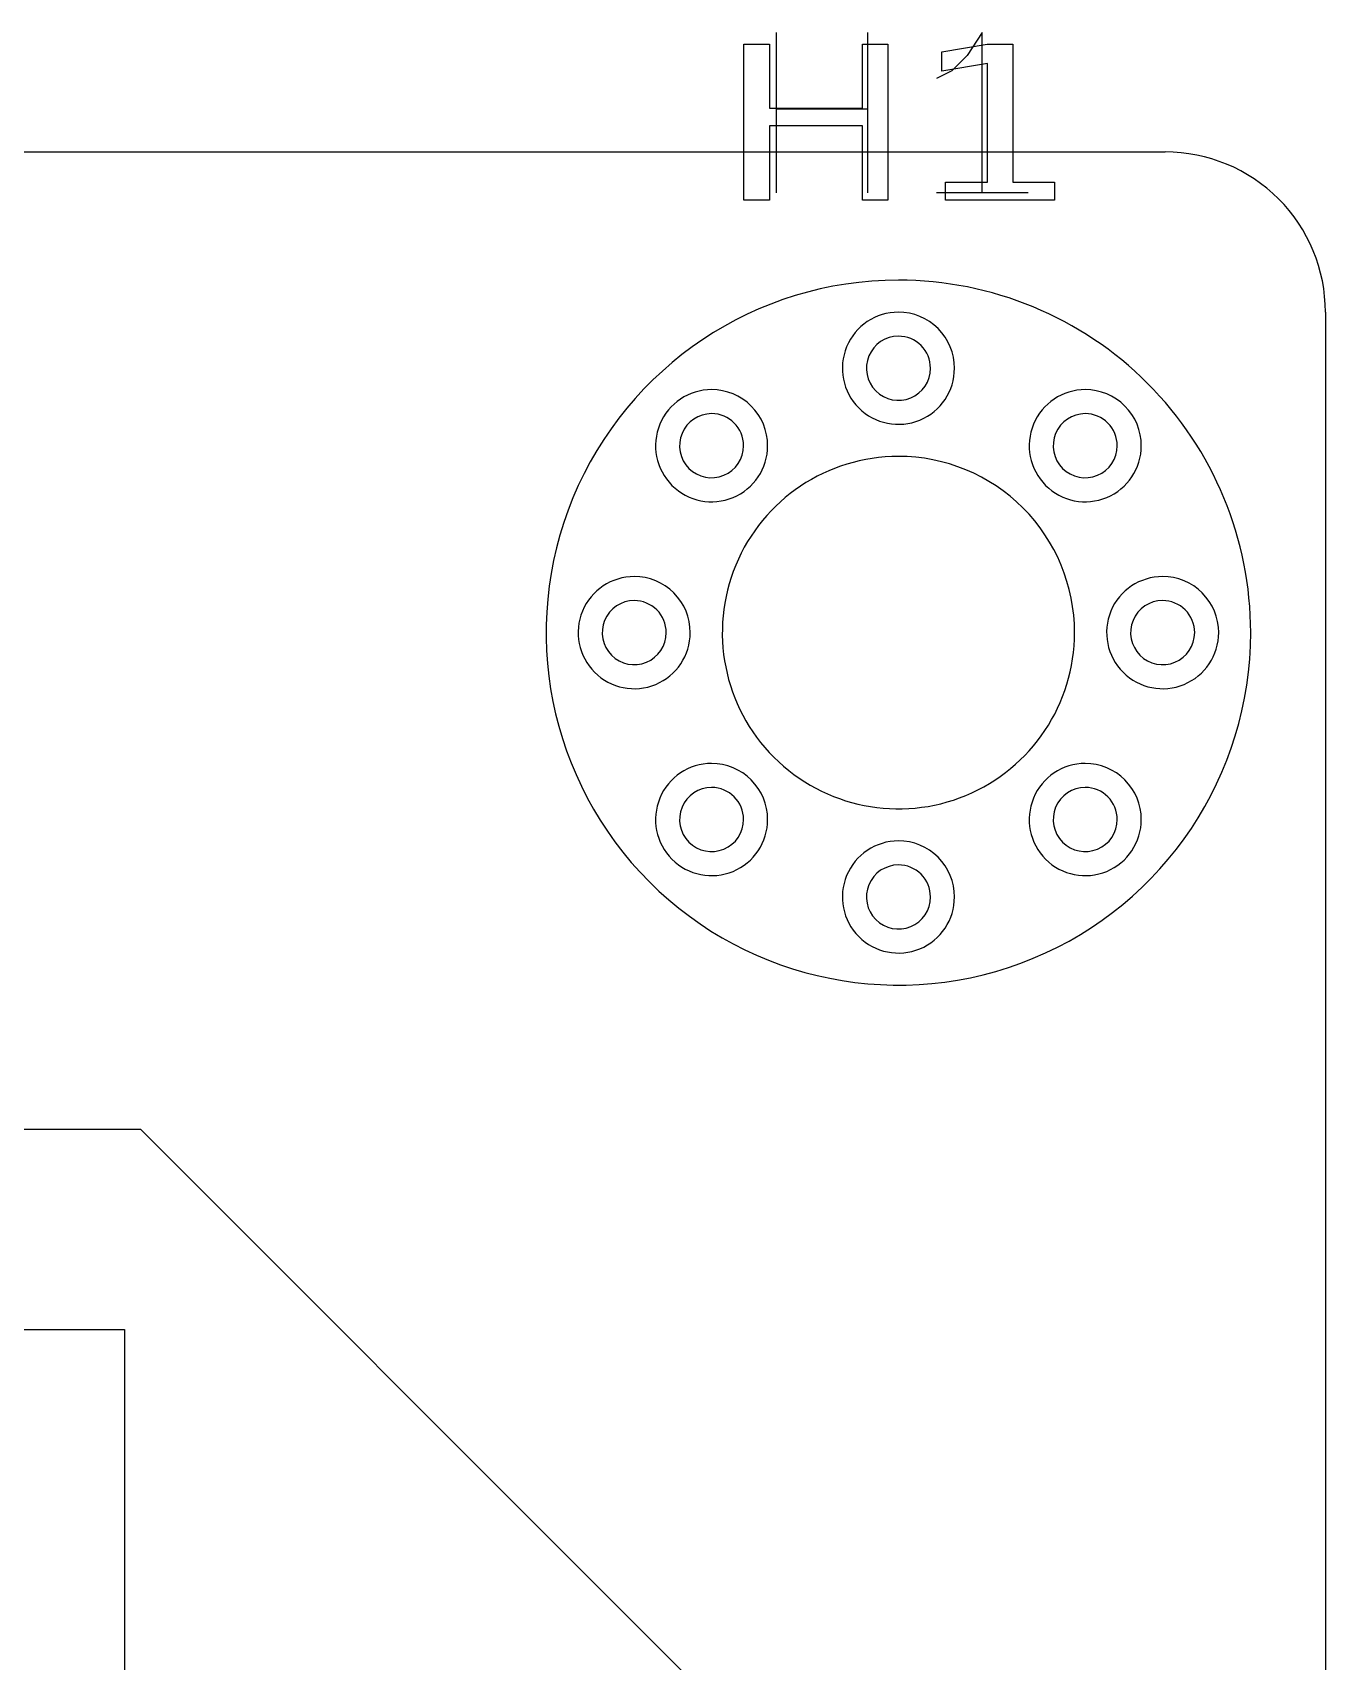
# Model space of a CAD drawing. Header units: millimetres. Extents: x 10 to 287, y 10 to 200.
# Drawn here: x 171.93 to 180, y 89.59 to 99.75 of the extents above; entities that cross this region are included whole.
import ezdxf

# ---------------------------------------------------------------- set-up
doc = ezdxf.new("R2010")
doc.units = ezdxf.units.MM
doc.layers.get('0').update_dxf_attribs({"linetype": 'CONTINUOUS'})

msp = doc.modelspace()

# ---------------------------------------------------------------- linework, layer by layer
at = {"color": 7}
for points in [[(176.5714, 98.7524), (176.5714, 99.7524)], [(177.1428, 98.7524), (177.1428, 99.7524)], [(177.8571, 98.7524), (177.8571, 99.7524), (177.7618, 99.6095), (177.6666, 99.5143), (177.5714, 99.4667)], [(176.5714, 99.2762), (177.1428, 99.2762)], [(156.5, 99.0072), (179, 99.0072)], [(178.1428, 98.7524), (177.5714, 98.7524)], [(180, 98.0072), (180, 68.5072)], [(167.7172, 92.9072), (172.6, 92.9072), (178.5, 87.0072), (178.5, 84.2772), (176.48, 82.2572)]]:
    msp.add_lwpolyline(points, dxfattribs=at)
for points in [[(176.36737, 99.67918), (176.52724, 99.67918), (176.52724, 99.28075), (177.10814, 99.28075), (177.10814, 99.67918), (177.26801, 99.67918), (177.26801, 98.7072), (177.10814, 98.7072), (177.10814, 99.17008), (176.52724, 99.17008), (176.52724, 98.7072), (176.36737, 98.7072)], [(177.6281, 98.81787), (177.88927, 98.81787), (177.88927, 99.55939), (177.60515, 99.51249), (177.60515, 99.63227), (177.88769, 99.67917), (178.04755, 99.67917), (178.04755, 98.81786), (178.30872, 98.81786), (178.30872, 98.7072), (177.6281, 98.7072)], [(177.3333, 98.2072)], [(177.3333, 98.2072)], [(177.3333, 98.2072)], [(177.3333, 98.2072)], [(177.3333, 98.0072)], [(177.3333, 98.0072)], [(177.3333, 98.0072)], [(177.3333, 98.0072)], [(177.3333, 97.8572)], [(177.3333, 97.8572)], [(177.3333, 97.8572)], [(177.3333, 97.8572)], [(176.1665, 97.5239)], [(176.1665, 97.5239)], [(176.1665, 97.5239)], [(176.1665, 97.5239)], [(178.5, 97.5239)], [(178.5, 97.5239)], [(178.5, 97.5239)], [(178.5, 97.5239)], [(176.1665, 97.3739)], [(176.1665, 97.3739)], [(176.1665, 97.3739)], [(176.1665, 97.3739)], [(178.5, 97.3739)], [(178.5, 97.3739)], [(178.5, 97.3739)], [(178.5, 97.3739)], [(177.3333, 97.1072)], [(177.3333, 97.1072)], [(177.3333, 97.1072)], [(177.3333, 97.1072)], [(175.6833, 96.3572)], [(175.6833, 96.3572)], [(175.6833, 96.3572)], [(175.6833, 96.3572)], [(178.9833, 96.3572)], [(178.9833, 96.3572)], [(178.9833, 96.3572)], [(178.9833, 96.3572)], [(175.6833, 96.2072)], [(175.6833, 96.2072)], [(175.6833, 96.2072)], [(175.6833, 96.2072)], [(178.9833, 96.2072)], [(178.9833, 96.2072)], [(178.9833, 96.2072)], [(178.9833, 96.2072)], [(176.1665, 95.1905)], [(176.1665, 95.1905)], [(176.1665, 95.1905)], [(176.1665, 95.1905)], [(178.5, 95.1905)], [(178.5, 95.1905)], [(178.5, 95.1905)], [(178.5, 95.1905)], [(176.1665, 95.0405)], [(176.1665, 95.0405)], [(176.1665, 95.0405)], [(176.1665, 95.0405)], [(178.5, 95.0405)], [(178.5, 95.0405)], [(178.5, 95.0405)], [(178.5, 95.0405)], [(177.3333, 94.7072)], [(177.3333, 94.7072)], [(177.3333, 94.7072)], [(177.3333, 94.7072)], [(177.3333, 94.5572)], [(177.3333, 94.5572)], [(177.3333, 94.5572)], [(177.3333, 94.5572)]]:
    msp.add_lwpolyline(points, close=True, dxfattribs=at)
at = {"color": 2}
msp.add_lwpolyline([(172.5, 88.8322), (174.325, 88.8322), (174.325, 87.0072), (177.15, 87.0072), (177.15, 77.5072), (174.325, 77.5072), (174.325, 75.6822), (172.05, 75.6822), (172.05, 70.6572), (163.45, 70.6572), (163.45, 75.6822), (161.175, 75.6822), (161.175, 88.8322), (163, 88.8322), (163, 91.6572), (172.5, 91.6572)], close=True, dxfattribs=at)
at = {"color": 7}
for points in [[(179.707107, 98.714307), (179.51957, 98.901843), (179.265216, 99.0072), (179, 99.0072)], [(180, 98.0072), (180, 98.272416), (179.894643, 98.52677), (179.707107, 98.714307)], [(177.3333, 98.2072), (176.443483, 98.2072), (175.641283, 97.671187), (175.300765, 96.849104)], [(177.3333, 98.2072), (176.443483, 98.2072), (175.641283, 97.671187), (175.300765, 96.849104)], [(177.3333, 98.2072), (176.443483, 98.2072), (175.641283, 97.671187), (175.300765, 96.849104)], [(177.3333, 98.2072), (176.443483, 98.2072), (175.641283, 97.671187), (175.300765, 96.849104)], [(178.888935, 97.562835), (178.476355, 97.975415), (177.916776, 98.2072), (177.3333, 98.2072)], [(178.888935, 97.562835), (178.476355, 97.975415), (177.916776, 98.2072), (177.3333, 98.2072)], [(178.888935, 97.562835), (178.476355, 97.975415), (177.916776, 98.2072), (177.3333, 98.2072)], [(178.888935, 97.562835), (178.476355, 97.975415), (177.916776, 98.2072), (177.3333, 98.2072)], [(177.3333, 98.0072), (177.191738, 98.0072), (177.064116, 97.921925), (177.009942, 97.791139)], [(177.3333, 98.0072), (177.191738, 98.0072), (177.064116, 97.921925), (177.009942, 97.791139)], [(177.3333, 98.0072), (177.191738, 98.0072), (177.064116, 97.921925), (177.009942, 97.791139)], [(177.3333, 98.0072), (177.191738, 98.0072), (177.064116, 97.921925), (177.009942, 97.791139)], [(177.580787, 97.904687), (177.51515, 97.970325), (177.426126, 98.0072), (177.3333, 98.0072)], [(177.580787, 97.904687), (177.51515, 97.970325), (177.426126, 98.0072), (177.3333, 98.0072)], [(177.580787, 97.904687), (177.51515, 97.970325), (177.426126, 98.0072), (177.3333, 98.0072)], [(177.580787, 97.904687), (177.51515, 97.970325), (177.426126, 98.0072), (177.3333, 98.0072)], [(177.6833, 97.6572), (177.6833, 97.750026), (177.646425, 97.83905), (177.580787, 97.904687)], [(177.6833, 97.6572), (177.6833, 97.750026), (177.646425, 97.83905), (177.580787, 97.904687)], [(177.6833, 97.6572), (177.6833, 97.750026), (177.646425, 97.83905), (177.580787, 97.904687)], [(177.6833, 97.6572), (177.6833, 97.750026), (177.646425, 97.83905), (177.580787, 97.904687)], [(177.3333, 97.8572), (177.252408, 97.8572), (177.17948, 97.808472), (177.148524, 97.733737)], [(177.3333, 97.8572), (177.252408, 97.8572), (177.17948, 97.808472), (177.148524, 97.733737)], [(177.3333, 97.8572), (177.252408, 97.8572), (177.17948, 97.808472), (177.148524, 97.733737)], [(177.3333, 97.8572), (177.252408, 97.8572), (177.17948, 97.808472), (177.148524, 97.733737)], [(177.474721, 97.798621), (177.437214, 97.836129), (177.386343, 97.8572), (177.3333, 97.8572)], [(177.474721, 97.798621), (177.437214, 97.836129), (177.386343, 97.8572), (177.3333, 97.8572)], [(177.474721, 97.798621), (177.437214, 97.836129), (177.386343, 97.8572), (177.3333, 97.8572)], [(177.474721, 97.798621), (177.437214, 97.836129), (177.386343, 97.8572), (177.3333, 97.8572)], [(177.009942, 97.791139), (176.955769, 97.660353), (176.985713, 97.509812), (177.085813, 97.409713)], [(177.009942, 97.791139), (176.955769, 97.660353), (176.985713, 97.509812), (177.085813, 97.409713)], [(177.009942, 97.791139), (176.955769, 97.660353), (176.985713, 97.509812), (177.085813, 97.409713)], [(177.009942, 97.791139), (176.955769, 97.660353), (176.985713, 97.509812), (177.085813, 97.409713)], [(177.148524, 97.733737), (177.117568, 97.659002), (177.134679, 97.572978), (177.191879, 97.515779)], [(177.148524, 97.733737), (177.117568, 97.659002), (177.134679, 97.572978), (177.191879, 97.515779)], [(177.148524, 97.733737), (177.117568, 97.659002), (177.134679, 97.572978), (177.191879, 97.515779)], [(177.148524, 97.733737), (177.117568, 97.659002), (177.134679, 97.572978), (177.191879, 97.515779)], [(177.5333, 97.6572), (177.5333, 97.710243), (177.512229, 97.761114), (177.474721, 97.798621)], [(177.5333, 97.6572), (177.5333, 97.710243), (177.512229, 97.761114), (177.474721, 97.798621)], [(177.5333, 97.6572), (177.5333, 97.710243), (177.512229, 97.761114), (177.474721, 97.798621)], [(177.5333, 97.6572), (177.5333, 97.710243), (177.512229, 97.761114), (177.474721, 97.798621)], [(177.409837, 97.472424), (177.484572, 97.50338), (177.5333, 97.576308), (177.5333, 97.6572)], [(177.409837, 97.472424), (177.484572, 97.50338), (177.5333, 97.576308), (177.5333, 97.6572)], [(177.409837, 97.472424), (177.484572, 97.50338), (177.5333, 97.576308), (177.5333, 97.6572)], [(177.409837, 97.472424), (177.484572, 97.50338), (177.5333, 97.576308), (177.5333, 97.6572)], [(177.467239, 97.333842), (177.598025, 97.388016), (177.6833, 97.515638), (177.6833, 97.6572)], [(177.467239, 97.333842), (177.598025, 97.388016), (177.6833, 97.515638), (177.6833, 97.6572)], [(177.467239, 97.333842), (177.598025, 97.388016), (177.6833, 97.515638), (177.6833, 97.6572)], [(177.467239, 97.333842), (177.598025, 97.388016), (177.6833, 97.515638), (177.6833, 97.6572)], [(176.1665, 97.5239), (176.024938, 97.5239), (175.897316, 97.438625), (175.843142, 97.307839)], [(176.1665, 97.5239), (176.024938, 97.5239), (175.897316, 97.438625), (175.843142, 97.307839)], [(176.1665, 97.5239), (176.024938, 97.5239), (175.897316, 97.438625), (175.843142, 97.307839)], [(176.1665, 97.5239), (176.024938, 97.5239), (175.897316, 97.438625), (175.843142, 97.307839)], [(176.413987, 97.421387), (176.34835, 97.487025), (176.259326, 97.5239), (176.1665, 97.5239)], [(176.413987, 97.421387), (176.34835, 97.487025), (176.259326, 97.5239), (176.1665, 97.5239)], [(176.413987, 97.421387), (176.34835, 97.487025), (176.259326, 97.5239), (176.1665, 97.5239)], [(176.413987, 97.421387), (176.34835, 97.487025), (176.259326, 97.5239), (176.1665, 97.5239)], [(177.191879, 97.515779), (177.249078, 97.458579), (177.335102, 97.441468), (177.409837, 97.472424)], [(177.191879, 97.515779), (177.249078, 97.458579), (177.335102, 97.441468), (177.409837, 97.472424)], [(177.191879, 97.515779), (177.249078, 97.458579), (177.335102, 97.441468), (177.409837, 97.472424)], [(177.191879, 97.515779), (177.249078, 97.458579), (177.335102, 97.441468), (177.409837, 97.472424)], [(178.5, 97.5239), (178.358438, 97.5239), (178.230816, 97.438625), (178.176642, 97.307839)], [(178.5, 97.5239), (178.358438, 97.5239), (178.230816, 97.438625), (178.176642, 97.307839)], [(178.5, 97.5239), (178.358438, 97.5239), (178.230816, 97.438625), (178.176642, 97.307839)], [(178.5, 97.5239), (178.358438, 97.5239), (178.230816, 97.438625), (178.176642, 97.307839)], [(178.747487, 97.421387), (178.68185, 97.487025), (178.592826, 97.5239), (178.5, 97.5239)], [(178.747487, 97.421387), (178.68185, 97.487025), (178.592826, 97.5239), (178.5, 97.5239)], [(178.747487, 97.421387), (178.68185, 97.487025), (178.592826, 97.5239), (178.5, 97.5239)], [(178.747487, 97.421387), (178.68185, 97.487025), (178.592826, 97.5239), (178.5, 97.5239)], [(179.5333, 96.0072), (179.5333, 96.590676), (179.301515, 97.150255), (178.888935, 97.562835)], [(179.5333, 96.0072), (179.5333, 96.590676), (179.301515, 97.150255), (178.888935, 97.562835)], [(179.5333, 96.0072), (179.5333, 96.590676), (179.301515, 97.150255), (178.888935, 97.562835)], [(179.5333, 96.0072), (179.5333, 96.590676), (179.301515, 97.150255), (178.888935, 97.562835)], [(176.5165, 97.1739), (176.5165, 97.266726), (176.479625, 97.35575), (176.413987, 97.421387)], [(176.5165, 97.1739), (176.5165, 97.266726), (176.479625, 97.35575), (176.413987, 97.421387)], [(176.5165, 97.1739), (176.5165, 97.266726), (176.479625, 97.35575), (176.413987, 97.421387)], [(176.5165, 97.1739), (176.5165, 97.266726), (176.479625, 97.35575), (176.413987, 97.421387)], [(177.085813, 97.409713), (177.185912, 97.309613), (177.336453, 97.279669), (177.467239, 97.333842)], [(177.085813, 97.409713), (177.185912, 97.309613), (177.336453, 97.279669), (177.467239, 97.333842)], [(177.085813, 97.409713), (177.185912, 97.309613), (177.336453, 97.279669), (177.467239, 97.333842)], [(177.085813, 97.409713), (177.185912, 97.309613), (177.336453, 97.279669), (177.467239, 97.333842)], [(178.85, 97.1739), (178.85, 97.266726), (178.813125, 97.35575), (178.747487, 97.421387)], [(178.85, 97.1739), (178.85, 97.266726), (178.813125, 97.35575), (178.747487, 97.421387)], [(178.85, 97.1739), (178.85, 97.266726), (178.813125, 97.35575), (178.747487, 97.421387)], [(178.85, 97.1739), (178.85, 97.266726), (178.813125, 97.35575), (178.747487, 97.421387)], [(175.843142, 97.307839), (175.788969, 97.177053), (175.818913, 97.026512), (175.919013, 96.926413)], [(175.843142, 97.307839), (175.788969, 97.177053), (175.818913, 97.026512), (175.919013, 96.926413)], [(175.843142, 97.307839), (175.788969, 97.177053), (175.818913, 97.026512), (175.919013, 96.926413)], [(175.843142, 97.307839), (175.788969, 97.177053), (175.818913, 97.026512), (175.919013, 96.926413)], [(176.1665, 97.3739), (176.085608, 97.3739), (176.01268, 97.325172), (175.981724, 97.250437)], [(176.1665, 97.3739), (176.085608, 97.3739), (176.01268, 97.325172), (175.981724, 97.250437)], [(176.1665, 97.3739), (176.085608, 97.3739), (176.01268, 97.325172), (175.981724, 97.250437)], [(176.1665, 97.3739), (176.085608, 97.3739), (176.01268, 97.325172), (175.981724, 97.250437)], [(176.3665, 97.1739), (176.3665, 97.284357), (176.276957, 97.3739), (176.1665, 97.3739)], [(176.3665, 97.1739), (176.3665, 97.284357), (176.276957, 97.3739), (176.1665, 97.3739)], [(176.3665, 97.1739), (176.3665, 97.284357), (176.276957, 97.3739), (176.1665, 97.3739)], [(176.3665, 97.1739), (176.3665, 97.284357), (176.276957, 97.3739), (176.1665, 97.3739)], [(178.176642, 97.307839), (178.122469, 97.177053), (178.152413, 97.026512), (178.252513, 96.926413)], [(178.176642, 97.307839), (178.122469, 97.177053), (178.152413, 97.026512), (178.252513, 96.926413)], [(178.176642, 97.307839), (178.122469, 97.177053), (178.152413, 97.026512), (178.252513, 96.926413)], [(178.176642, 97.307839), (178.122469, 97.177053), (178.152413, 97.026512), (178.252513, 96.926413)], [(178.5, 97.3739), (178.419108, 97.3739), (178.34618, 97.325172), (178.315224, 97.250437)], [(178.5, 97.3739), (178.419108, 97.3739), (178.34618, 97.325172), (178.315224, 97.250437)], [(178.5, 97.3739), (178.419108, 97.3739), (178.34618, 97.325172), (178.315224, 97.250437)], [(178.5, 97.3739), (178.419108, 97.3739), (178.34618, 97.325172), (178.315224, 97.250437)], [(178.641421, 97.315321), (178.603914, 97.352829), (178.553043, 97.3739), (178.5, 97.3739)], [(178.641421, 97.315321), (178.603914, 97.352829), (178.553043, 97.3739), (178.5, 97.3739)], [(178.641421, 97.315321), (178.603914, 97.352829), (178.553043, 97.3739), (178.5, 97.3739)], [(178.641421, 97.315321), (178.603914, 97.352829), (178.553043, 97.3739), (178.5, 97.3739)], [(178.7, 97.1739), (178.7, 97.226943), (178.678929, 97.277814), (178.641421, 97.315321)], [(178.7, 97.1739), (178.7, 97.226943), (178.678929, 97.277814), (178.641421, 97.315321)], [(178.7, 97.1739), (178.7, 97.226943), (178.678929, 97.277814), (178.641421, 97.315321)], [(178.7, 97.1739), (178.7, 97.226943), (178.678929, 97.277814), (178.641421, 97.315321)], [(175.981724, 97.250437), (175.950768, 97.175702), (175.967879, 97.089678), (176.025079, 97.032479)], [(175.981724, 97.250437), (175.950768, 97.175702), (175.967879, 97.089678), (176.025079, 97.032479)], [(175.981724, 97.250437), (175.950768, 97.175702), (175.967879, 97.089678), (176.025079, 97.032479)], [(175.981724, 97.250437), (175.950768, 97.175702), (175.967879, 97.089678), (176.025079, 97.032479)], [(178.315224, 97.250437), (178.284268, 97.175702), (178.301379, 97.089678), (178.358579, 97.032479)], [(178.315224, 97.250437), (178.284268, 97.175702), (178.301379, 97.089678), (178.358579, 97.032479)], [(178.315224, 97.250437), (178.284268, 97.175702), (178.301379, 97.089678), (178.358579, 97.032479)], [(178.315224, 97.250437), (178.284268, 97.175702), (178.301379, 97.089678), (178.358579, 97.032479)], [(176.243037, 96.989124), (176.317772, 97.02008), (176.3665, 97.093008), (176.3665, 97.1739)], [(176.243037, 96.989124), (176.317772, 97.02008), (176.3665, 97.093008), (176.3665, 97.1739)], [(176.243037, 96.989124), (176.317772, 97.02008), (176.3665, 97.093008), (176.3665, 97.1739)], [(176.243037, 96.989124), (176.317772, 97.02008), (176.3665, 97.093008), (176.3665, 97.1739)], [(176.300439, 96.850542), (176.431225, 96.904716), (176.5165, 97.032338), (176.5165, 97.1739)], [(176.300439, 96.850542), (176.431225, 96.904716), (176.5165, 97.032338), (176.5165, 97.1739)], [(176.300439, 96.850542), (176.431225, 96.904716), (176.5165, 97.032338), (176.5165, 97.1739)], [(176.300439, 96.850542), (176.431225, 96.904716), (176.5165, 97.032338), (176.5165, 97.1739)], [(177.3333, 97.1072), (176.888392, 97.1072), (176.487292, 96.839194), (176.317033, 96.428152)], [(177.3333, 97.1072), (176.888392, 97.1072), (176.487292, 96.839194), (176.317033, 96.428152)], [(177.3333, 97.1072), (176.888392, 97.1072), (176.487292, 96.839194), (176.317033, 96.428152)], [(177.3333, 97.1072), (176.888392, 97.1072), (176.487292, 96.839194), (176.317033, 96.428152)], [(178.111117, 96.785017), (177.904827, 96.991307), (177.625038, 97.1072), (177.3333, 97.1072)], [(178.111117, 96.785017), (177.904827, 96.991307), (177.625038, 97.1072), (177.3333, 97.1072)], [(178.111117, 96.785017), (177.904827, 96.991307), (177.625038, 97.1072), (177.3333, 97.1072)], [(178.111117, 96.785017), (177.904827, 96.991307), (177.625038, 97.1072), (177.3333, 97.1072)], [(178.576537, 96.989124), (178.651272, 97.02008), (178.7, 97.093008), (178.7, 97.1739)], [(178.576537, 96.989124), (178.651272, 97.02008), (178.7, 97.093008), (178.7, 97.1739)], [(178.576537, 96.989124), (178.651272, 97.02008), (178.7, 97.093008), (178.7, 97.1739)], [(178.576537, 96.989124), (178.651272, 97.02008), (178.7, 97.093008), (178.7, 97.1739)], [(178.633939, 96.850542), (178.764725, 96.904716), (178.85, 97.032338), (178.85, 97.1739)], [(178.633939, 96.850542), (178.764725, 96.904716), (178.85, 97.032338), (178.85, 97.1739)], [(178.633939, 96.850542), (178.764725, 96.904716), (178.85, 97.032338), (178.85, 97.1739)], [(178.633939, 96.850542), (178.764725, 96.904716), (178.85, 97.032338), (178.85, 97.1739)], [(176.025079, 97.032479), (176.082278, 96.975279), (176.168302, 96.958168), (176.243037, 96.989124)], [(176.025079, 97.032479), (176.082278, 96.975279), (176.168302, 96.958168), (176.243037, 96.989124)], [(176.025079, 97.032479), (176.082278, 96.975279), (176.168302, 96.958168), (176.243037, 96.989124)], [(176.025079, 97.032479), (176.082278, 96.975279), (176.168302, 96.958168), (176.243037, 96.989124)], [(178.358579, 97.032479), (178.415778, 96.975279), (178.501802, 96.958168), (178.576537, 96.989124)], [(178.358579, 97.032479), (178.415778, 96.975279), (178.501802, 96.958168), (178.576537, 96.989124)], [(178.358579, 97.032479), (178.415778, 96.975279), (178.501802, 96.958168), (178.576537, 96.989124)], [(178.358579, 97.032479), (178.415778, 96.975279), (178.501802, 96.958168), (178.576537, 96.989124)], [(175.919013, 96.926413), (176.019112, 96.826313), (176.169653, 96.796369), (176.300439, 96.850542)], [(175.919013, 96.926413), (176.019112, 96.826313), (176.169653, 96.796369), (176.300439, 96.850542)], [(175.919013, 96.926413), (176.019112, 96.826313), (176.169653, 96.796369), (176.300439, 96.850542)], [(175.919013, 96.926413), (176.019112, 96.826313), (176.169653, 96.796369), (176.300439, 96.850542)], [(178.252513, 96.926413), (178.352612, 96.826313), (178.503153, 96.796369), (178.633939, 96.850542)], [(178.252513, 96.926413), (178.352612, 96.826313), (178.503153, 96.796369), (178.633939, 96.850542)], [(178.252513, 96.926413), (178.352612, 96.826313), (178.503153, 96.796369), (178.633939, 96.850542)], [(178.252513, 96.926413), (178.352612, 96.826313), (178.503153, 96.796369), (178.633939, 96.850542)], [(175.300765, 96.849104), (174.960247, 96.02702), (175.148469, 95.080761), (175.777665, 94.451565)], [(175.300765, 96.849104), (174.960247, 96.02702), (175.148469, 95.080761), (175.777665, 94.451565)], [(175.300765, 96.849104), (174.960247, 96.02702), (175.148469, 95.080761), (175.777665, 94.451565)], [(175.300765, 96.849104), (174.960247, 96.02702), (175.148469, 95.080761), (175.777665, 94.451565)], [(178.4333, 96.0072), (178.4333, 96.298938), (178.317407, 96.578727), (178.111117, 96.785017)], [(178.4333, 96.0072), (178.4333, 96.298938), (178.317407, 96.578727), (178.111117, 96.785017)], [(178.4333, 96.0072), (178.4333, 96.298938), (178.317407, 96.578727), (178.111117, 96.785017)], [(178.4333, 96.0072), (178.4333, 96.298938), (178.317407, 96.578727), (178.111117, 96.785017)], [(176.317033, 96.428152), (176.146773, 96.01711), (176.240885, 95.54398), (176.555483, 95.229383)], [(176.317033, 96.428152), (176.146773, 96.01711), (176.240885, 95.54398), (176.555483, 95.229383)], [(176.317033, 96.428152), (176.146773, 96.01711), (176.240885, 95.54398), (176.555483, 95.229383)], [(176.317033, 96.428152), (176.146773, 96.01711), (176.240885, 95.54398), (176.555483, 95.229383)], [(175.6833, 96.3572), (175.541738, 96.3572), (175.414116, 96.271925), (175.359942, 96.141139)], [(175.6833, 96.3572), (175.541738, 96.3572), (175.414116, 96.271925), (175.359942, 96.141139)], [(175.6833, 96.3572), (175.541738, 96.3572), (175.414116, 96.271925), (175.359942, 96.141139)], [(175.6833, 96.3572), (175.541738, 96.3572), (175.414116, 96.271925), (175.359942, 96.141139)], [(175.930787, 96.254687), (175.86515, 96.320325), (175.776126, 96.3572), (175.6833, 96.3572)], [(175.930787, 96.254687), (175.86515, 96.320325), (175.776126, 96.3572), (175.6833, 96.3572)], [(175.930787, 96.254687), (175.86515, 96.320325), (175.776126, 96.3572), (175.6833, 96.3572)], [(175.930787, 96.254687), (175.86515, 96.320325), (175.776126, 96.3572), (175.6833, 96.3572)], [(178.9833, 96.3572), (178.841738, 96.3572), (178.714116, 96.271925), (178.659942, 96.141139)], [(178.9833, 96.3572), (178.841738, 96.3572), (178.714116, 96.271925), (178.659942, 96.141139)], [(178.9833, 96.3572), (178.841738, 96.3572), (178.714116, 96.271925), (178.659942, 96.141139)], [(178.9833, 96.3572), (178.841738, 96.3572), (178.714116, 96.271925), (178.659942, 96.141139)], [(179.230787, 96.254687), (179.16515, 96.320325), (179.076126, 96.3572), (178.9833, 96.3572)], [(179.230787, 96.254687), (179.16515, 96.320325), (179.076126, 96.3572), (178.9833, 96.3572)], [(179.230787, 96.254687), (179.16515, 96.320325), (179.076126, 96.3572), (178.9833, 96.3572)], [(179.230787, 96.254687), (179.16515, 96.320325), (179.076126, 96.3572), (178.9833, 96.3572)], [(175.6833, 96.2072), (175.602408, 96.2072), (175.52948, 96.158472), (175.498524, 96.083737)], [(175.6833, 96.2072), (175.602408, 96.2072), (175.52948, 96.158472), (175.498524, 96.083737)], [(175.6833, 96.2072), (175.602408, 96.2072), (175.52948, 96.158472), (175.498524, 96.083737)], [(175.6833, 96.2072), (175.602408, 96.2072), (175.52948, 96.158472), (175.498524, 96.083737)], [(175.824721, 96.148621), (175.787214, 96.186129), (175.736343, 96.2072), (175.6833, 96.2072)], [(175.824721, 96.148621), (175.787214, 96.186129), (175.736343, 96.2072), (175.6833, 96.2072)], [(175.824721, 96.148621), (175.787214, 96.186129), (175.736343, 96.2072), (175.6833, 96.2072)], [(175.824721, 96.148621), (175.787214, 96.186129), (175.736343, 96.2072), (175.6833, 96.2072)], [(176.0333, 96.0072), (176.0333, 96.100026), (175.996425, 96.18905), (175.930787, 96.254687)], [(176.0333, 96.0072), (176.0333, 96.100026), (175.996425, 96.18905), (175.930787, 96.254687)], [(176.0333, 96.0072), (176.0333, 96.100026), (175.996425, 96.18905), (175.930787, 96.254687)], [(176.0333, 96.0072), (176.0333, 96.100026), (175.996425, 96.18905), (175.930787, 96.254687)], [(178.9833, 96.2072), (178.902408, 96.2072), (178.82948, 96.158472), (178.798524, 96.083737)], [(178.9833, 96.2072), (178.902408, 96.2072), (178.82948, 96.158472), (178.798524, 96.083737)], [(178.9833, 96.2072), (178.902408, 96.2072), (178.82948, 96.158472), (178.798524, 96.083737)], [(178.9833, 96.2072), (178.902408, 96.2072), (178.82948, 96.158472), (178.798524, 96.083737)], [(179.124721, 96.148621), (179.087214, 96.186129), (179.036343, 96.2072), (178.9833, 96.2072)], [(179.124721, 96.148621), (179.087214, 96.186129), (179.036343, 96.2072), (178.9833, 96.2072)], [(179.124721, 96.148621), (179.087214, 96.186129), (179.036343, 96.2072), (178.9833, 96.2072)], [(179.124721, 96.148621), (179.087214, 96.186129), (179.036343, 96.2072), (178.9833, 96.2072)], [(179.3333, 96.0072), (179.3333, 96.100026), (179.296425, 96.18905), (179.230787, 96.254687)], [(179.3333, 96.0072), (179.3333, 96.100026), (179.296425, 96.18905), (179.230787, 96.254687)], [(179.3333, 96.0072), (179.3333, 96.100026), (179.296425, 96.18905), (179.230787, 96.254687)], [(179.3333, 96.0072), (179.3333, 96.100026), (179.296425, 96.18905), (179.230787, 96.254687)], [(175.359942, 96.141139), (175.305769, 96.010353), (175.335713, 95.859812), (175.435813, 95.759713)], [(175.359942, 96.141139), (175.305769, 96.010353), (175.335713, 95.859812), (175.435813, 95.759713)], [(175.359942, 96.141139), (175.305769, 96.010353), (175.335713, 95.859812), (175.435813, 95.759713)], [(175.359942, 96.141139), (175.305769, 96.010353), (175.335713, 95.859812), (175.435813, 95.759713)], [(175.498524, 96.083737), (175.467568, 96.009002), (175.484679, 95.922978), (175.541879, 95.865779)], [(175.498524, 96.083737), (175.467568, 96.009002), (175.484679, 95.922978), (175.541879, 95.865779)], [(175.498524, 96.083737), (175.467568, 96.009002), (175.484679, 95.922978), (175.541879, 95.865779)], [(175.498524, 96.083737), (175.467568, 96.009002), (175.484679, 95.922978), (175.541879, 95.865779)], [(175.8833, 96.0072), (175.8833, 96.060243), (175.862229, 96.111114), (175.824721, 96.148621)], [(175.8833, 96.0072), (175.8833, 96.060243), (175.862229, 96.111114), (175.824721, 96.148621)], [(175.8833, 96.0072), (175.8833, 96.060243), (175.862229, 96.111114), (175.824721, 96.148621)], [(175.8833, 96.0072), (175.8833, 96.060243), (175.862229, 96.111114), (175.824721, 96.148621)], [(178.659942, 96.141139), (178.605769, 96.010353), (178.635713, 95.859812), (178.735813, 95.759713)], [(178.659942, 96.141139), (178.605769, 96.010353), (178.635713, 95.859812), (178.735813, 95.759713)], [(178.659942, 96.141139), (178.605769, 96.010353), (178.635713, 95.859812), (178.735813, 95.759713)], [(178.659942, 96.141139), (178.605769, 96.010353), (178.635713, 95.859812), (178.735813, 95.759713)], [(178.798524, 96.083737), (178.767568, 96.009002), (178.784679, 95.922978), (178.841879, 95.865779)], [(178.798524, 96.083737), (178.767568, 96.009002), (178.784679, 95.922978), (178.841879, 95.865779)], [(178.798524, 96.083737), (178.767568, 96.009002), (178.784679, 95.922978), (178.841879, 95.865779)], [(178.798524, 96.083737), (178.767568, 96.009002), (178.784679, 95.922978), (178.841879, 95.865779)], [(179.1833, 96.0072), (179.1833, 96.060243), (179.162229, 96.111114), (179.124721, 96.148621)], [(179.1833, 96.0072), (179.1833, 96.060243), (179.162229, 96.111114), (179.124721, 96.148621)], [(179.1833, 96.0072), (179.1833, 96.060243), (179.162229, 96.111114), (179.124721, 96.148621)], [(179.1833, 96.0072), (179.1833, 96.060243), (179.162229, 96.111114), (179.124721, 96.148621)], [(175.759837, 95.822424), (175.834572, 95.85338), (175.8833, 95.926308), (175.8833, 96.0072)], [(175.759837, 95.822424), (175.834572, 95.85338), (175.8833, 95.926308), (175.8833, 96.0072)], [(175.759837, 95.822424), (175.834572, 95.85338), (175.8833, 95.926308), (175.8833, 96.0072)], [(175.759837, 95.822424), (175.834572, 95.85338), (175.8833, 95.926308), (175.8833, 96.0072)], [(175.817239, 95.683842), (175.948025, 95.738016), (176.0333, 95.865638), (176.0333, 96.0072)], [(175.817239, 95.683842), (175.948025, 95.738016), (176.0333, 95.865638), (176.0333, 96.0072)], [(175.817239, 95.683842), (175.948025, 95.738016), (176.0333, 95.865638), (176.0333, 96.0072)], [(175.817239, 95.683842), (175.948025, 95.738016), (176.0333, 95.865638), (176.0333, 96.0072)], [(177.754252, 94.990933), (178.165294, 95.161192), (178.4333, 95.562292), (178.4333, 96.0072)], [(177.754252, 94.990933), (178.165294, 95.161192), (178.4333, 95.562292), (178.4333, 96.0072)], [(177.754252, 94.990933), (178.165294, 95.161192), (178.4333, 95.562292), (178.4333, 96.0072)], [(177.754252, 94.990933), (178.165294, 95.161192), (178.4333, 95.562292), (178.4333, 96.0072)], [(178.175204, 93.974665), (178.997287, 94.315183), (179.5333, 95.117383), (179.5333, 96.0072)], [(178.175204, 93.974665), (178.997287, 94.315183), (179.5333, 95.117383), (179.5333, 96.0072)], [(178.175204, 93.974665), (178.997287, 94.315183), (179.5333, 95.117383), (179.5333, 96.0072)], [(178.175204, 93.974665), (178.997287, 94.315183), (179.5333, 95.117383), (179.5333, 96.0072)], [(179.059837, 95.822424), (179.134572, 95.85338), (179.1833, 95.926308), (179.1833, 96.0072)], [(179.059837, 95.822424), (179.134572, 95.85338), (179.1833, 95.926308), (179.1833, 96.0072)], [(179.059837, 95.822424), (179.134572, 95.85338), (179.1833, 95.926308), (179.1833, 96.0072)], [(179.059837, 95.822424), (179.134572, 95.85338), (179.1833, 95.926308), (179.1833, 96.0072)], [(179.117239, 95.683842), (179.248025, 95.738016), (179.3333, 95.865638), (179.3333, 96.0072)], [(179.117239, 95.683842), (179.248025, 95.738016), (179.3333, 95.865638), (179.3333, 96.0072)], [(179.117239, 95.683842), (179.248025, 95.738016), (179.3333, 95.865638), (179.3333, 96.0072)], [(179.117239, 95.683842), (179.248025, 95.738016), (179.3333, 95.865638), (179.3333, 96.0072)], [(175.541879, 95.865779), (175.599078, 95.808579), (175.685102, 95.791468), (175.759837, 95.822424)], [(175.541879, 95.865779), (175.599078, 95.808579), (175.685102, 95.791468), (175.759837, 95.822424)], [(175.541879, 95.865779), (175.599078, 95.808579), (175.685102, 95.791468), (175.759837, 95.822424)], [(175.541879, 95.865779), (175.599078, 95.808579), (175.685102, 95.791468), (175.759837, 95.822424)], [(178.841879, 95.865779), (178.899078, 95.808579), (178.985102, 95.791468), (179.059837, 95.822424)], [(178.841879, 95.865779), (178.899078, 95.808579), (178.985102, 95.791468), (179.059837, 95.822424)], [(178.841879, 95.865779), (178.899078, 95.808579), (178.985102, 95.791468), (179.059837, 95.822424)], [(178.841879, 95.865779), (178.899078, 95.808579), (178.985102, 95.791468), (179.059837, 95.822424)], [(175.435813, 95.759713), (175.535912, 95.659613), (175.686453, 95.629669), (175.817239, 95.683842)], [(175.435813, 95.759713), (175.535912, 95.659613), (175.686453, 95.629669), (175.817239, 95.683842)], [(175.435813, 95.759713), (175.535912, 95.659613), (175.686453, 95.629669), (175.817239, 95.683842)], [(175.435813, 95.759713), (175.535912, 95.659613), (175.686453, 95.629669), (175.817239, 95.683842)], [(178.735813, 95.759713), (178.835912, 95.659613), (178.986453, 95.629669), (179.117239, 95.683842)], [(178.735813, 95.759713), (178.835912, 95.659613), (178.986453, 95.629669), (179.117239, 95.683842)], [(178.735813, 95.759713), (178.835912, 95.659613), (178.986453, 95.629669), (179.117239, 95.683842)], [(178.735813, 95.759713), (178.835912, 95.659613), (178.986453, 95.629669), (179.117239, 95.683842)], [(176.1665, 95.1905), (176.024938, 95.1905), (175.897316, 95.105225), (175.843142, 94.974439)], [(176.1665, 95.1905), (176.024938, 95.1905), (175.897316, 95.105225), (175.843142, 94.974439)], [(176.1665, 95.1905), (176.024938, 95.1905), (175.897316, 95.105225), (175.843142, 94.974439)], [(176.1665, 95.1905), (176.024938, 95.1905), (175.897316, 95.105225), (175.843142, 94.974439)], [(176.413987, 95.087987), (176.34835, 95.153625), (176.259326, 95.1905), (176.1665, 95.1905)], [(176.413987, 95.087987), (176.34835, 95.153625), (176.259326, 95.1905), (176.1665, 95.1905)], [(176.413987, 95.087987), (176.34835, 95.153625), (176.259326, 95.1905), (176.1665, 95.1905)], [(176.413987, 95.087987), (176.34835, 95.153625), (176.259326, 95.1905), (176.1665, 95.1905)], [(176.555483, 95.229383), (176.87008, 94.914785), (177.34321, 94.820673), (177.754252, 94.990933)], [(176.555483, 95.229383), (176.87008, 94.914785), (177.34321, 94.820673), (177.754252, 94.990933)], [(176.555483, 95.229383), (176.87008, 94.914785), (177.34321, 94.820673), (177.754252, 94.990933)], [(176.555483, 95.229383), (176.87008, 94.914785), (177.34321, 94.820673), (177.754252, 94.990933)], [(178.5, 95.1905), (178.358438, 95.1905), (178.230816, 95.105225), (178.176642, 94.974439)], [(178.5, 95.1905), (178.358438, 95.1905), (178.230816, 95.105225), (178.176642, 94.974439)], [(178.5, 95.1905), (178.358438, 95.1905), (178.230816, 95.105225), (178.176642, 94.974439)], [(178.5, 95.1905), (178.358438, 95.1905), (178.230816, 95.105225), (178.176642, 94.974439)], [(178.747487, 95.087987), (178.68185, 95.153625), (178.592826, 95.1905), (178.5, 95.1905)], [(178.747487, 95.087987), (178.68185, 95.153625), (178.592826, 95.1905), (178.5, 95.1905)], [(178.747487, 95.087987), (178.68185, 95.153625), (178.592826, 95.1905), (178.5, 95.1905)], [(178.747487, 95.087987), (178.68185, 95.153625), (178.592826, 95.1905), (178.5, 95.1905)], [(176.5165, 94.8405), (176.5165, 94.933326), (176.479625, 95.02235), (176.413987, 95.087987)], [(176.5165, 94.8405), (176.5165, 94.933326), (176.479625, 95.02235), (176.413987, 95.087987)], [(176.5165, 94.8405), (176.5165, 94.933326), (176.479625, 95.02235), (176.413987, 95.087987)], [(176.5165, 94.8405), (176.5165, 94.933326), (176.479625, 95.02235), (176.413987, 95.087987)], [(178.85, 94.8405), (178.85, 94.933326), (178.813125, 95.02235), (178.747487, 95.087987)], [(178.85, 94.8405), (178.85, 94.933326), (178.813125, 95.02235), (178.747487, 95.087987)], [(178.85, 94.8405), (178.85, 94.933326), (178.813125, 95.02235), (178.747487, 95.087987)], [(178.85, 94.8405), (178.85, 94.933326), (178.813125, 95.02235), (178.747487, 95.087987)], [(175.843142, 94.974439), (175.788969, 94.843653), (175.818913, 94.693112), (175.919013, 94.593013)], [(175.843142, 94.974439), (175.788969, 94.843653), (175.818913, 94.693112), (175.919013, 94.593013)], [(175.843142, 94.974439), (175.788969, 94.843653), (175.818913, 94.693112), (175.919013, 94.593013)], [(175.843142, 94.974439), (175.788969, 94.843653), (175.818913, 94.693112), (175.919013, 94.593013)], [(176.1665, 95.0405), (176.085608, 95.0405), (176.01268, 94.991772), (175.981724, 94.917037)], [(176.1665, 95.0405), (176.085608, 95.0405), (176.01268, 94.991772), (175.981724, 94.917037)], [(176.1665, 95.0405), (176.085608, 95.0405), (176.01268, 94.991772), (175.981724, 94.917037)], [(176.1665, 95.0405), (176.085608, 95.0405), (176.01268, 94.991772), (175.981724, 94.917037)], [(176.3665, 94.8405), (176.3665, 94.950957), (176.276957, 95.0405), (176.1665, 95.0405)], [(176.3665, 94.8405), (176.3665, 94.950957), (176.276957, 95.0405), (176.1665, 95.0405)], [(176.3665, 94.8405), (176.3665, 94.950957), (176.276957, 95.0405), (176.1665, 95.0405)], [(176.3665, 94.8405), (176.3665, 94.950957), (176.276957, 95.0405), (176.1665, 95.0405)], [(178.176642, 94.974439), (178.122469, 94.843653), (178.152413, 94.693112), (178.252513, 94.593013)], [(178.176642, 94.974439), (178.122469, 94.843653), (178.152413, 94.693112), (178.252513, 94.593013)], [(178.176642, 94.974439), (178.122469, 94.843653), (178.152413, 94.693112), (178.252513, 94.593013)], [(178.176642, 94.974439), (178.122469, 94.843653), (178.152413, 94.693112), (178.252513, 94.593013)], [(178.5, 95.0405), (178.419108, 95.0405), (178.34618, 94.991772), (178.315224, 94.917037)], [(178.5, 95.0405), (178.419108, 95.0405), (178.34618, 94.991772), (178.315224, 94.917037)], [(178.5, 95.0405), (178.419108, 95.0405), (178.34618, 94.991772), (178.315224, 94.917037)], [(178.5, 95.0405), (178.419108, 95.0405), (178.34618, 94.991772), (178.315224, 94.917037)], [(178.641421, 94.981921), (178.603914, 95.019429), (178.553043, 95.0405), (178.5, 95.0405)], [(178.641421, 94.981921), (178.603914, 95.019429), (178.553043, 95.0405), (178.5, 95.0405)], [(178.641421, 94.981921), (178.603914, 95.019429), (178.553043, 95.0405), (178.5, 95.0405)], [(178.641421, 94.981921), (178.603914, 95.019429), (178.553043, 95.0405), (178.5, 95.0405)], [(178.7, 94.8405), (178.7, 94.893543), (178.678929, 94.944414), (178.641421, 94.981921)], [(178.7, 94.8405), (178.7, 94.893543), (178.678929, 94.944414), (178.641421, 94.981921)], [(178.7, 94.8405), (178.7, 94.893543), (178.678929, 94.944414), (178.641421, 94.981921)], [(178.7, 94.8405), (178.7, 94.893543), (178.678929, 94.944414), (178.641421, 94.981921)], [(175.981724, 94.917037), (175.950768, 94.842302), (175.967879, 94.756278), (176.025079, 94.699079)], [(175.981724, 94.917037), (175.950768, 94.842302), (175.967879, 94.756278), (176.025079, 94.699079)], [(175.981724, 94.917037), (175.950768, 94.842302), (175.967879, 94.756278), (176.025079, 94.699079)], [(175.981724, 94.917037), (175.950768, 94.842302), (175.967879, 94.756278), (176.025079, 94.699079)], [(178.315224, 94.917037), (178.284268, 94.842302), (178.301379, 94.756278), (178.358579, 94.699079)], [(178.315224, 94.917037), (178.284268, 94.842302), (178.301379, 94.756278), (178.358579, 94.699079)], [(178.315224, 94.917037), (178.284268, 94.842302), (178.301379, 94.756278), (178.358579, 94.699079)], [(178.315224, 94.917037), (178.284268, 94.842302), (178.301379, 94.756278), (178.358579, 94.699079)], [(176.243037, 94.655724), (176.317772, 94.68668), (176.3665, 94.759608), (176.3665, 94.8405)], [(176.243037, 94.655724), (176.317772, 94.68668), (176.3665, 94.759608), (176.3665, 94.8405)], [(176.243037, 94.655724), (176.317772, 94.68668), (176.3665, 94.759608), (176.3665, 94.8405)], [(176.243037, 94.655724), (176.317772, 94.68668), (176.3665, 94.759608), (176.3665, 94.8405)], [(176.300439, 94.517142), (176.431225, 94.571316), (176.5165, 94.698938), (176.5165, 94.8405)], [(176.300439, 94.517142), (176.431225, 94.571316), (176.5165, 94.698938), (176.5165, 94.8405)], [(176.300439, 94.517142), (176.431225, 94.571316), (176.5165, 94.698938), (176.5165, 94.8405)], [(176.300439, 94.517142), (176.431225, 94.571316), (176.5165, 94.698938), (176.5165, 94.8405)], [(178.576537, 94.655724), (178.651272, 94.68668), (178.7, 94.759608), (178.7, 94.8405)], [(178.576537, 94.655724), (178.651272, 94.68668), (178.7, 94.759608), (178.7, 94.8405)], [(178.576537, 94.655724), (178.651272, 94.68668), (178.7, 94.759608), (178.7, 94.8405)], [(178.576537, 94.655724), (178.651272, 94.68668), (178.7, 94.759608), (178.7, 94.8405)], [(178.633939, 94.517142), (178.764725, 94.571316), (178.85, 94.698938), (178.85, 94.8405)], [(178.633939, 94.517142), (178.764725, 94.571316), (178.85, 94.698938), (178.85, 94.8405)], [(178.633939, 94.517142), (178.764725, 94.571316), (178.85, 94.698938), (178.85, 94.8405)], [(178.633939, 94.517142), (178.764725, 94.571316), (178.85, 94.698938), (178.85, 94.8405)], [(176.025079, 94.699079), (176.082278, 94.641879), (176.168302, 94.624768), (176.243037, 94.655724)], [(176.025079, 94.699079), (176.082278, 94.641879), (176.168302, 94.624768), (176.243037, 94.655724)], [(176.025079, 94.699079), (176.082278, 94.641879), (176.168302, 94.624768), (176.243037, 94.655724)], [(176.025079, 94.699079), (176.082278, 94.641879), (176.168302, 94.624768), (176.243037, 94.655724)], [(177.3333, 94.7072), (177.191738, 94.7072), (177.064116, 94.621925), (177.009942, 94.491139)], [(177.3333, 94.7072), (177.191738, 94.7072), (177.064116, 94.621925), (177.009942, 94.491139)], [(177.3333, 94.7072), (177.191738, 94.7072), (177.064116, 94.621925), (177.009942, 94.491139)], [(177.3333, 94.7072), (177.191738, 94.7072), (177.064116, 94.621925), (177.009942, 94.491139)], [(177.580787, 94.604687), (177.51515, 94.670325), (177.426126, 94.7072), (177.3333, 94.7072)], [(177.580787, 94.604687), (177.51515, 94.670325), (177.426126, 94.7072), (177.3333, 94.7072)], [(177.580787, 94.604687), (177.51515, 94.670325), (177.426126, 94.7072), (177.3333, 94.7072)], [(177.580787, 94.604687), (177.51515, 94.670325), (177.426126, 94.7072), (177.3333, 94.7072)], [(178.358579, 94.699079), (178.415778, 94.641879), (178.501802, 94.624768), (178.576537, 94.655724)], [(178.358579, 94.699079), (178.415778, 94.641879), (178.501802, 94.624768), (178.576537, 94.655724)], [(178.358579, 94.699079), (178.415778, 94.641879), (178.501802, 94.624768), (178.576537, 94.655724)], [(178.358579, 94.699079), (178.415778, 94.641879), (178.501802, 94.624768), (178.576537, 94.655724)], [(175.919013, 94.593013), (176.019112, 94.492913), (176.169653, 94.462969), (176.300439, 94.517142)], [(175.919013, 94.593013), (176.019112, 94.492913), (176.169653, 94.462969), (176.300439, 94.517142)], [(175.919013, 94.593013), (176.019112, 94.492913), (176.169653, 94.462969), (176.300439, 94.517142)], [(175.919013, 94.593013), (176.019112, 94.492913), (176.169653, 94.462969), (176.300439, 94.517142)], [(177.3333, 94.5572), (177.252408, 94.5572), (177.17948, 94.508472), (177.148524, 94.433737)], [(177.3333, 94.5572), (177.252408, 94.5572), (177.17948, 94.508472), (177.148524, 94.433737)], [(177.3333, 94.5572), (177.252408, 94.5572), (177.17948, 94.508472), (177.148524, 94.433737)], [(177.3333, 94.5572), (177.252408, 94.5572), (177.17948, 94.508472), (177.148524, 94.433737)], [(177.474721, 94.498621), (177.437214, 94.536129), (177.386343, 94.5572), (177.3333, 94.5572)], [(177.474721, 94.498621), (177.437214, 94.536129), (177.386343, 94.5572), (177.3333, 94.5572)], [(177.474721, 94.498621), (177.437214, 94.536129), (177.386343, 94.5572), (177.3333, 94.5572)], [(177.474721, 94.498621), (177.437214, 94.536129), (177.386343, 94.5572), (177.3333, 94.5572)], [(177.6833, 94.3572), (177.6833, 94.450026), (177.646425, 94.53905), (177.580787, 94.604687)], [(177.6833, 94.3572), (177.6833, 94.450026), (177.646425, 94.53905), (177.580787, 94.604687)], [(177.6833, 94.3572), (177.6833, 94.450026), (177.646425, 94.53905), (177.580787, 94.604687)], [(177.6833, 94.3572), (177.6833, 94.450026), (177.646425, 94.53905), (177.580787, 94.604687)], [(178.252513, 94.593013), (178.352612, 94.492913), (178.503153, 94.462969), (178.633939, 94.517142)], [(178.252513, 94.593013), (178.352612, 94.492913), (178.503153, 94.462969), (178.633939, 94.517142)], [(178.252513, 94.593013), (178.352612, 94.492913), (178.503153, 94.462969), (178.633939, 94.517142)], [(178.252513, 94.593013), (178.352612, 94.492913), (178.503153, 94.462969), (178.633939, 94.517142)], [(175.777665, 94.451565), (176.406861, 93.822369), (177.35312, 93.634147), (178.175204, 93.974665)], [(175.777665, 94.451565), (176.406861, 93.822369), (177.35312, 93.634147), (178.175204, 93.974665)], [(175.777665, 94.451565), (176.406861, 93.822369), (177.35312, 93.634147), (178.175204, 93.974665)], [(175.777665, 94.451565), (176.406861, 93.822369), (177.35312, 93.634147), (178.175204, 93.974665)], [(177.009942, 94.491139), (176.955769, 94.360353), (176.985713, 94.209812), (177.085813, 94.109713)], [(177.009942, 94.491139), (176.955769, 94.360353), (176.985713, 94.209812), (177.085813, 94.109713)], [(177.009942, 94.491139), (176.955769, 94.360353), (176.985713, 94.209812), (177.085813, 94.109713)], [(177.009942, 94.491139), (176.955769, 94.360353), (176.985713, 94.209812), (177.085813, 94.109713)], [(177.5333, 94.3572), (177.5333, 94.410243), (177.512229, 94.461114), (177.474721, 94.498621)], [(177.5333, 94.3572), (177.5333, 94.410243), (177.512229, 94.461114), (177.474721, 94.498621)], [(177.5333, 94.3572), (177.5333, 94.410243), (177.512229, 94.461114), (177.474721, 94.498621)], [(177.5333, 94.3572), (177.5333, 94.410243), (177.512229, 94.461114), (177.474721, 94.498621)], [(177.148524, 94.433737), (177.117568, 94.359002), (177.134679, 94.272978), (177.191879, 94.215779)], [(177.148524, 94.433737), (177.117568, 94.359002), (177.134679, 94.272978), (177.191879, 94.215779)], [(177.148524, 94.433737), (177.117568, 94.359002), (177.134679, 94.272978), (177.191879, 94.215779)], [(177.148524, 94.433737), (177.117568, 94.359002), (177.134679, 94.272978), (177.191879, 94.215779)], [(177.409837, 94.172424), (177.484572, 94.20338), (177.5333, 94.276308), (177.5333, 94.3572)], [(177.409837, 94.172424), (177.484572, 94.20338), (177.5333, 94.276308), (177.5333, 94.3572)], [(177.409837, 94.172424), (177.484572, 94.20338), (177.5333, 94.276308), (177.5333, 94.3572)], [(177.409837, 94.172424), (177.484572, 94.20338), (177.5333, 94.276308), (177.5333, 94.3572)], [(177.467239, 94.033842), (177.598025, 94.088016), (177.6833, 94.215638), (177.6833, 94.3572)], [(177.467239, 94.033842), (177.598025, 94.088016), (177.6833, 94.215638), (177.6833, 94.3572)], [(177.467239, 94.033842), (177.598025, 94.088016), (177.6833, 94.215638), (177.6833, 94.3572)], [(177.467239, 94.033842), (177.598025, 94.088016), (177.6833, 94.215638), (177.6833, 94.3572)], [(177.191879, 94.215779), (177.249078, 94.158579), (177.335102, 94.141468), (177.409837, 94.172424)], [(177.191879, 94.215779), (177.249078, 94.158579), (177.335102, 94.141468), (177.409837, 94.172424)], [(177.191879, 94.215779), (177.249078, 94.158579), (177.335102, 94.141468), (177.409837, 94.172424)], [(177.191879, 94.215779), (177.249078, 94.158579), (177.335102, 94.141468), (177.409837, 94.172424)], [(177.085813, 94.109713), (177.185912, 94.009613), (177.336453, 93.979669), (177.467239, 94.033842)], [(177.085813, 94.109713), (177.185912, 94.009613), (177.336453, 93.979669), (177.467239, 94.033842)], [(177.085813, 94.109713), (177.185912, 94.009613), (177.336453, 93.979669), (177.467239, 94.033842)], [(177.085813, 94.109713), (177.185912, 94.009613), (177.336453, 93.979669), (177.467239, 94.033842)]]:
    msp.add_open_spline(points, degree=3, dxfattribs=at)

doc.saveas('drawing.dxf')
